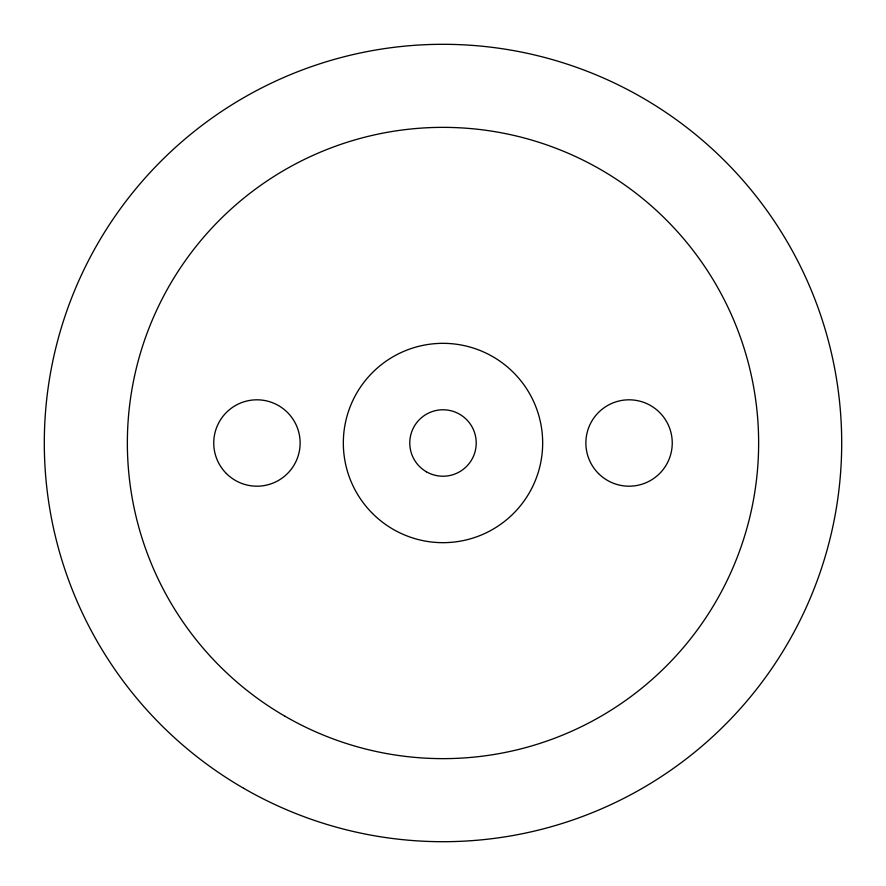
<?xml version="1.0" encoding="UTF-8"?>
<svg xmlns="http://www.w3.org/2000/svg" width="886" height="886" viewBox="0 0 886 886"><rect width="100%" height="100%" fill="white"/><g stroke="black" fill="none" stroke-linecap="round" stroke-linejoin="round"><path stroke-width="1.33" d="M598.515 473.545A43.192 43.192 0 0 0 670.78 454.175A43.192 43.192 0 0 0 617.885 401.28A43.192 43.192 0 0 0 598.515 473.545M226.395 473.545A43.192 43.192 0 0 0 298.66 454.175A43.192 43.192 0 0 0 245.765 401.28A43.192 43.192 0 0 0 226.395 473.545M285.181 716.353A315.637 315.637 0 0 0 758.637 443A315.637 315.637 0 0 0 285.181 169.647A315.637 315.637 0 0 0 285.181 716.353M372.519 513.481A99.675 99.675 0 0 0 539.275 468.794A99.675 99.675 0 0 0 417.206 346.725A99.675 99.675 0 0 0 372.519 513.481M426.387 471.773A33.225 33.225 0 0 0 476.225 443A33.225 33.225 0 0 0 426.387 414.227A33.225 33.225 0 0 0 426.387 471.773M243.65 788.285A398.7 398.7 0 0 0 841.7 443A398.7 398.7 0 0 0 243.65 97.715A398.7 398.7 0 0 0 243.65 788.285"/></g></svg>
